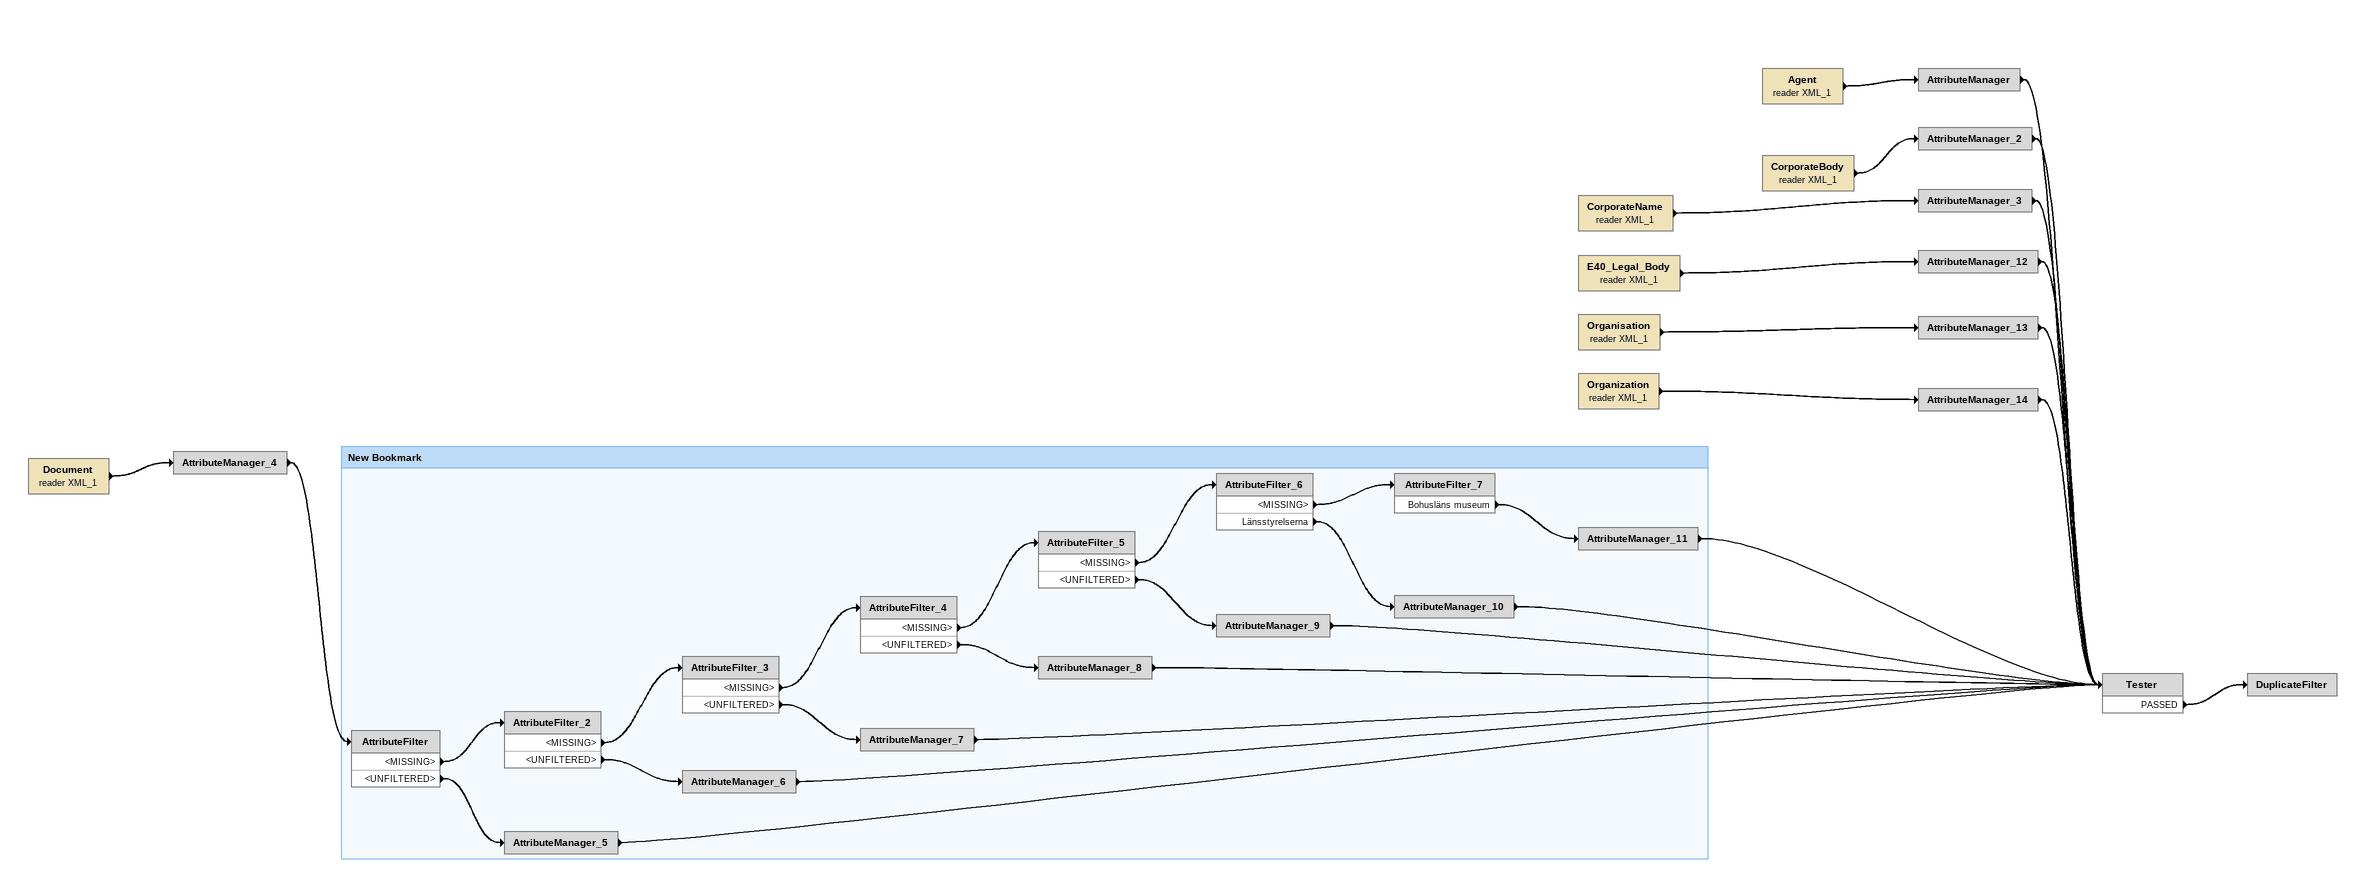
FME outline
Document (reader XML_1)
    -> AttributeManager_4
AttributeManager_4
    -> AttributeFilter
CorporateName (reader XML_1)
    -> AttributeManager_3
AttributeManager_3
    -> Tester
E40_Legal_Body (reader XML_1)
    -> AttributeManager_12
AttributeManager_12
    -> Tester
Organisation (reader XML_1)
    -> AttributeManager_13
AttributeManager_13
    -> Tester
Organization (reader XML_1)
    -> AttributeManager_14
AttributeManager_14
    -> Tester
Agent (reader XML_1)
    -> AttributeManager
AttributeManager
    -> Tester
CorporateBody (reader XML_1)
    -> AttributeManager_2
AttributeManager_2
    -> Tester
Tester
    PASSED -> DuplicateFilter
DuplicateFilter

Bookmark: New Bookmark
AttributeFilter
    <MISSING> -> AttributeFilter_2
    <UNFILTERED> -> AttributeManager_5
AttributeFilter_2
    <MISSING> -> AttributeFilter_3
    <UNFILTERED> -> AttributeManager_6
AttributeFilter_3
    <MISSING> -> AttributeFilter_4
    <UNFILTERED> -> AttributeManager_7
AttributeFilter_4
    <MISSING> -> AttributeFilter_5
    <UNFILTERED> -> AttributeManager_8
AttributeFilter_5
    <MISSING> -> AttributeFilter_6
    <UNFILTERED> -> AttributeManager_9
AttributeFilter_6
    <MISSING> -> AttributeFilter_7
    Länsstyrelserna -> AttributeManager_10
AttributeFilter_7
    Bohusläns museum -> AttributeManager_11
AttributeManager_11
    -> Tester
AttributeManager_10
    -> Tester
AttributeManager_9
    -> Tester
AttributeManager_8
    -> Tester
AttributeManager_7
    -> Tester
AttributeManager_6
    -> Tester
AttributeManager_5
    -> Tester
